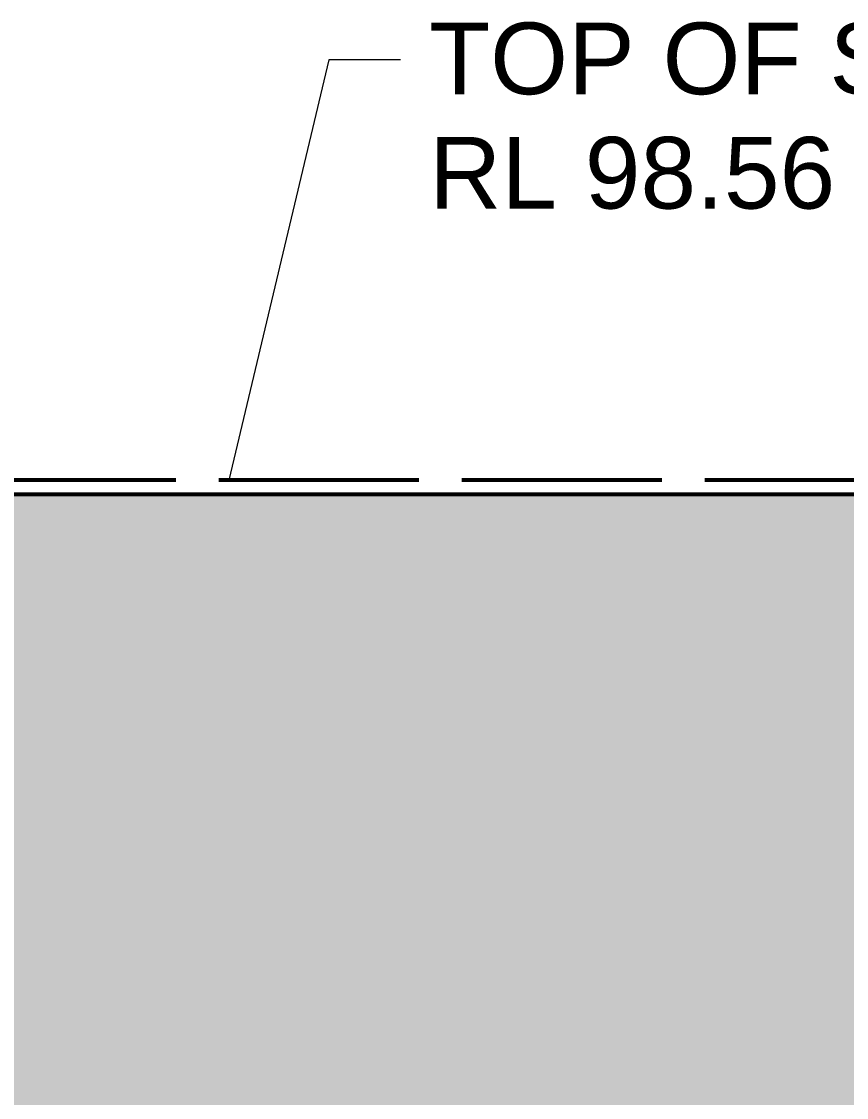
# Model space of a CAD drawing. Header units: millimetres. Extents: x -1812 to 15462, y -2698 to 3475.
# Drawn here: x 3982 to 5000, y 816 to 2144 of the extents above; entities that cross this region are included whole.
import ezdxf

# ---------------------------------------------------------------- set-up
doc = ezdxf.new("R2010")
doc.units = ezdxf.units.MM
doc.linetypes.add('DASH_247_53', pattern=[299.861111, 246.944444, -52.916667])
for name, color, linetype in [('ANNOTATIONS', 7, 'Continuous'), ('GEOFAB', 5, 'Continuous'), ('LEADERS', 7, 'Continuous'), ('MODULE_ART', 7, 'Continuous'), ('TANK', 7, 'Continuous')]:
    doc.layers.add(name, color=color, linetype=linetype)
doc.styles.add('ARIAL', font='arial.ttf')

# ---------------------------------------------------------------- blocks, each defined once
blk = doc.blocks.new('atlancube_face')
at = {"true_color": 0x000000}
blk.add_solid([(-1.8, -1.8), (1151.8, -1.8), (-1.8, 781.8), (1151.8, 781.8)], dxfattribs=at)

msp = doc.modelspace()

# ---------------------------------------------------------------- linework, layer by layer
at = {"layer": 'GEOFAB', "color": 5, "linetype": 'DASH_247_53', "lineweight": 53}
msp.add_lwpolyline([(-17.6, -17.6), (14967.6, -17.6), (14967.6, 1577.6), (-17.6, 1577.6)], close=True, dxfattribs=at)
at = {"layer": 'LEADERS', "lineweight": 18}
for p, q in [((4361.5, 2096.2), (4238.1, 1577.6)), ((4449.7, 2096.2), (4361.5, 2096.2))]:
    msp.add_line(p, q, dxfattribs=at)
at = {"layer": 'TANK', "lineweight": 53}
msp.add_lwpolyline([(0, 0), (14950, 0), (14950, 1560), (0, 1560)], close=True, dxfattribs=at)

# ---------------------------------------------------------------- block references
at = {"layer": 'MODULE_ART'}
for p in [(3450, 780), (4600, 780)]:
    msp.add_blockref('atlancube_face', p, dxfattribs=at)

# ---------------------------------------------------------------- texts
at = {"layer": 'ANNOTATIONS', "style": 'ARIAL'}
for s, height, p in [('TOP OF STORAGE', 88.406, (4485, 2053.9)), ('RL 98.56', 88.41, (4485, 1912.8))]:
    msp.add_text(s, height=height, dxfattribs=at).set_placement(p)

doc.saveas('drawing.dxf')
